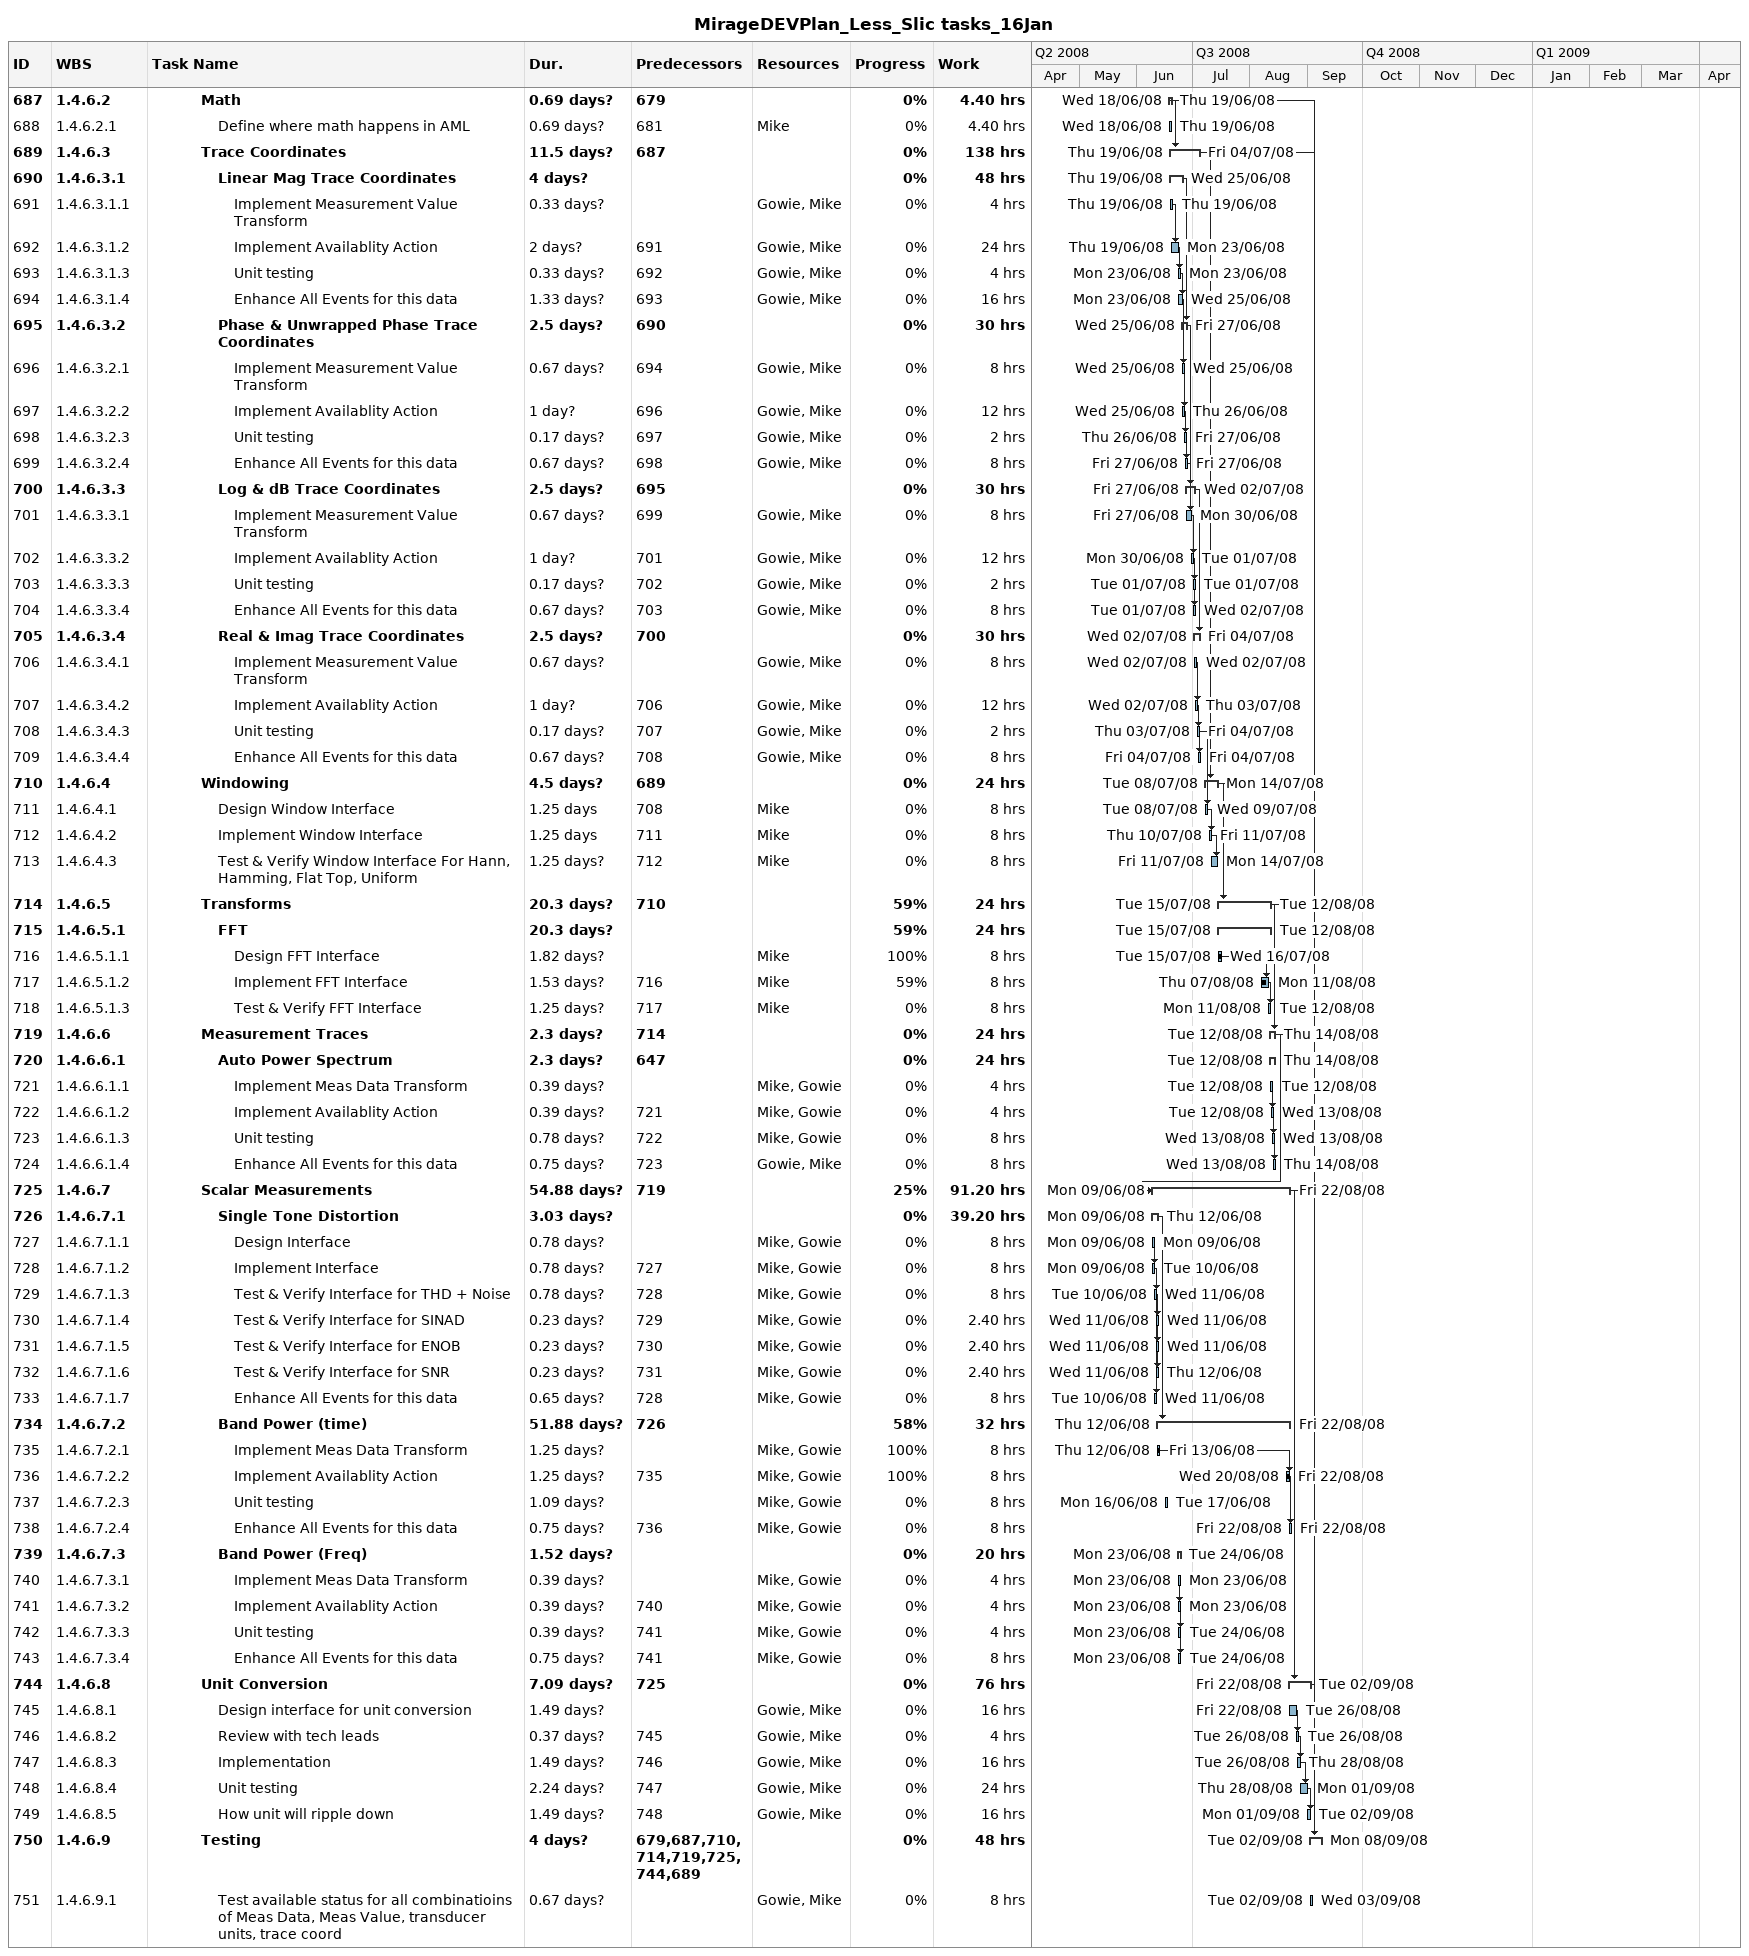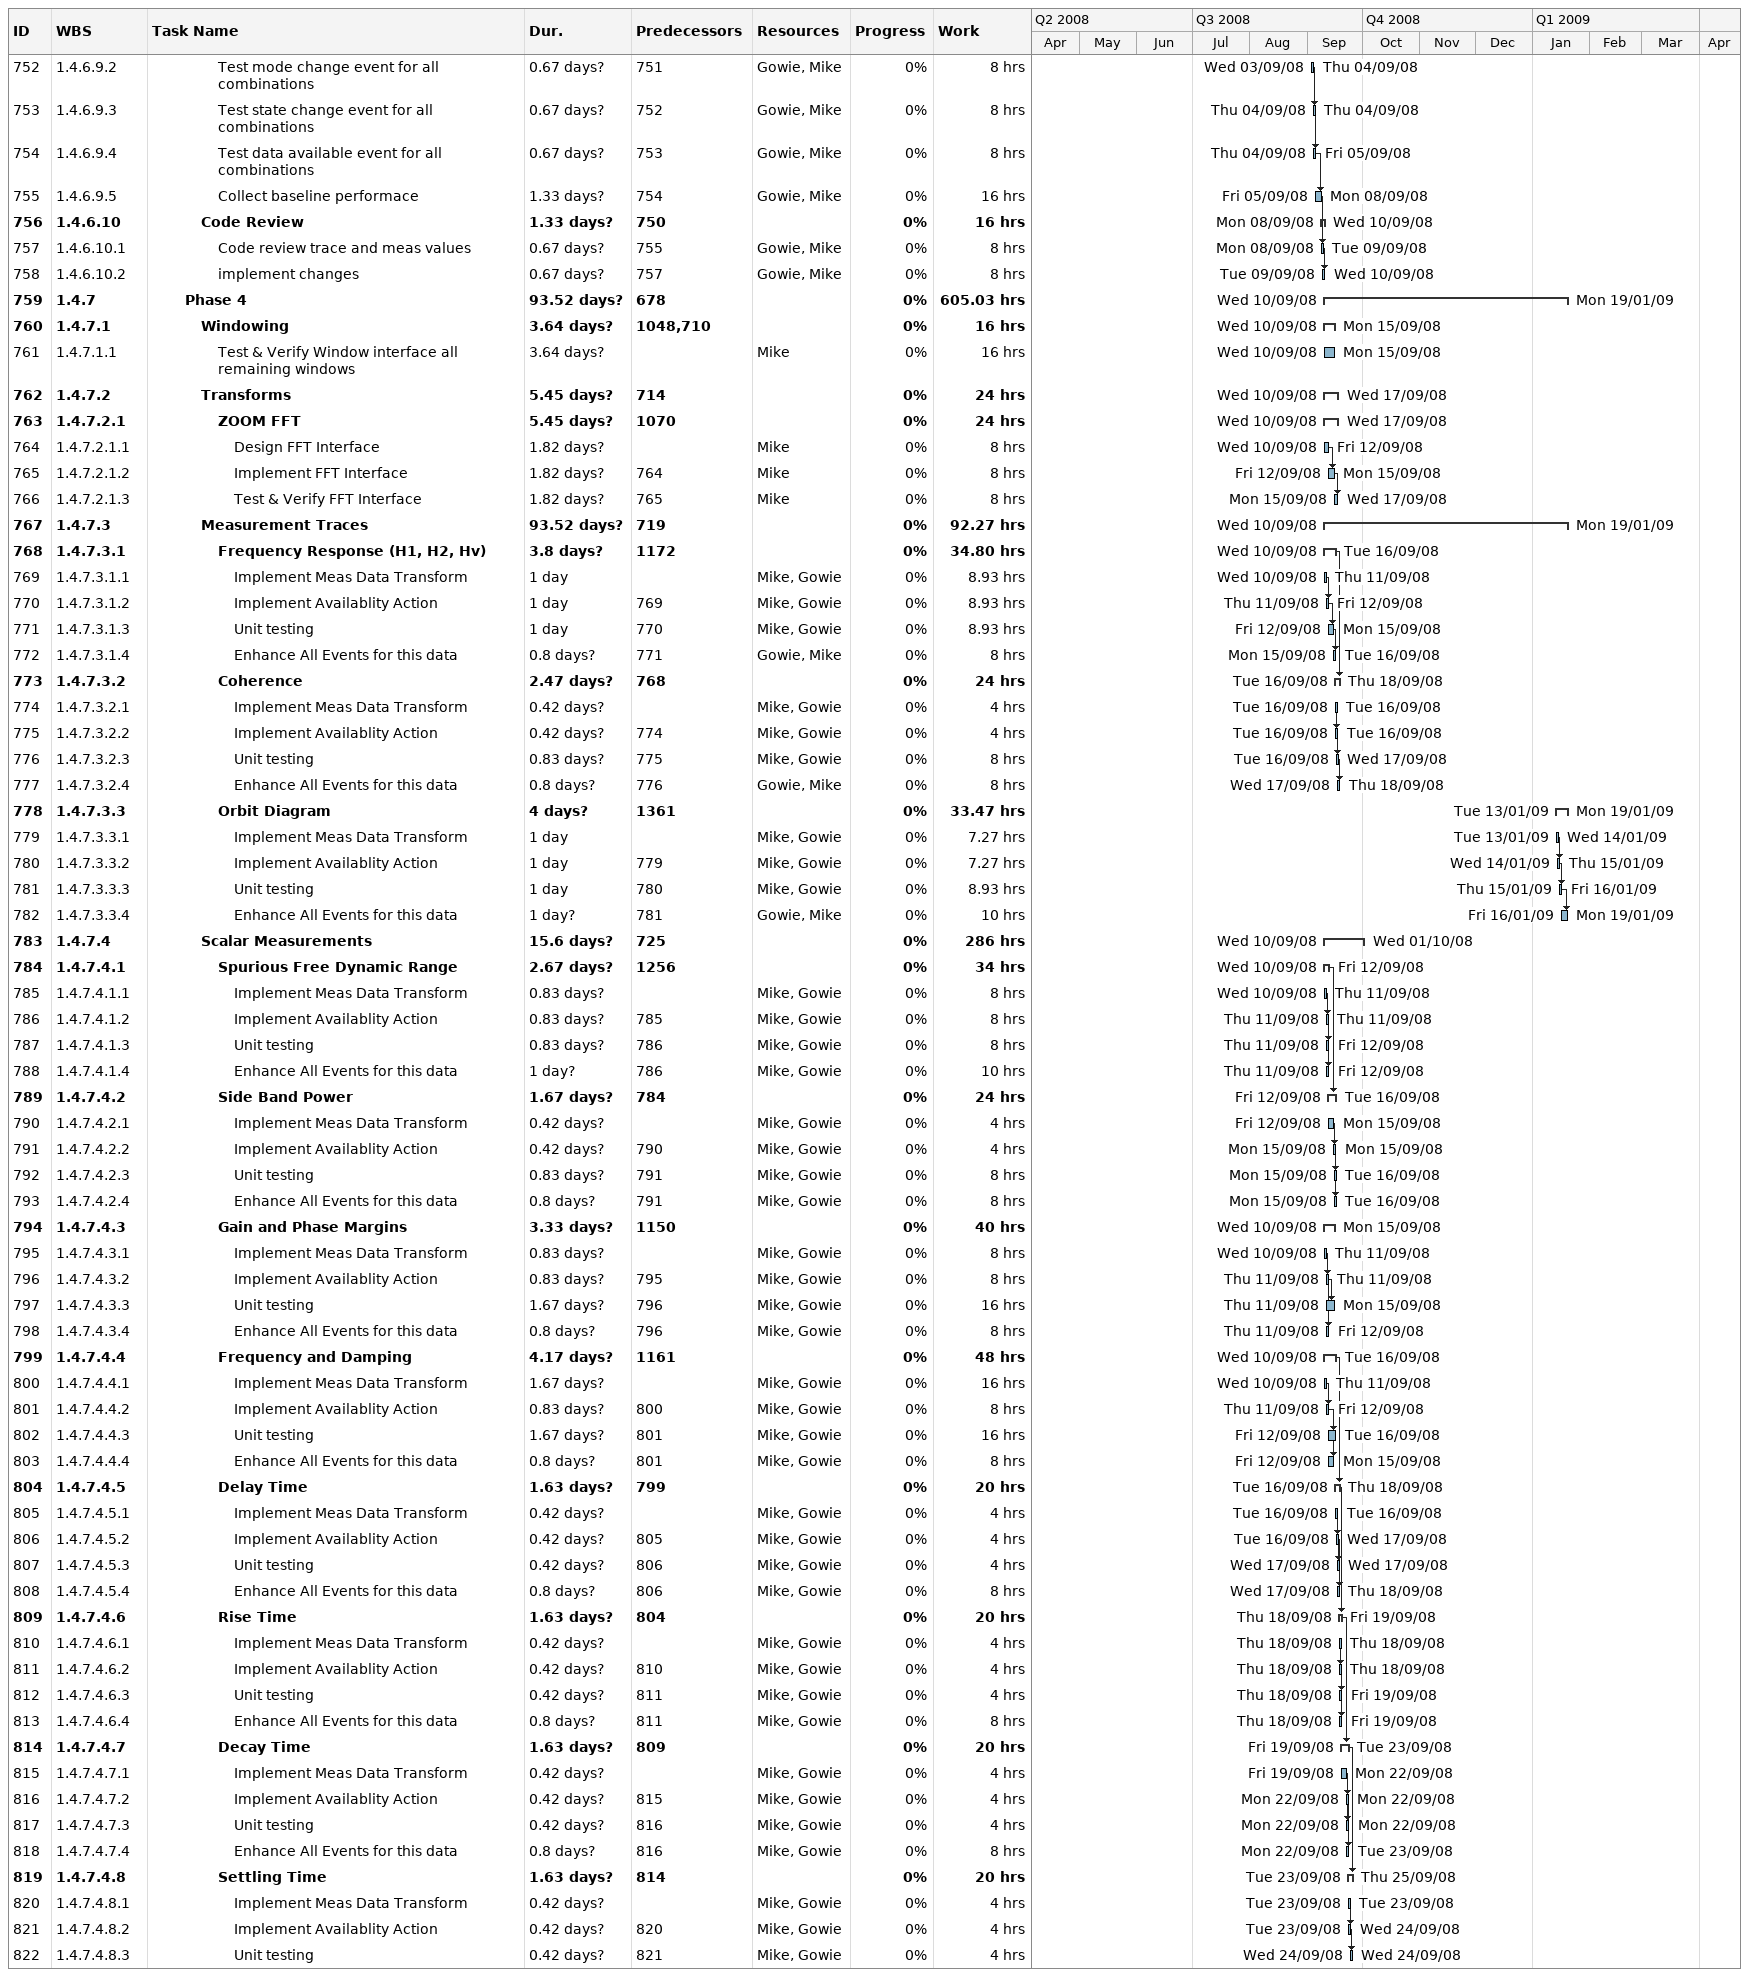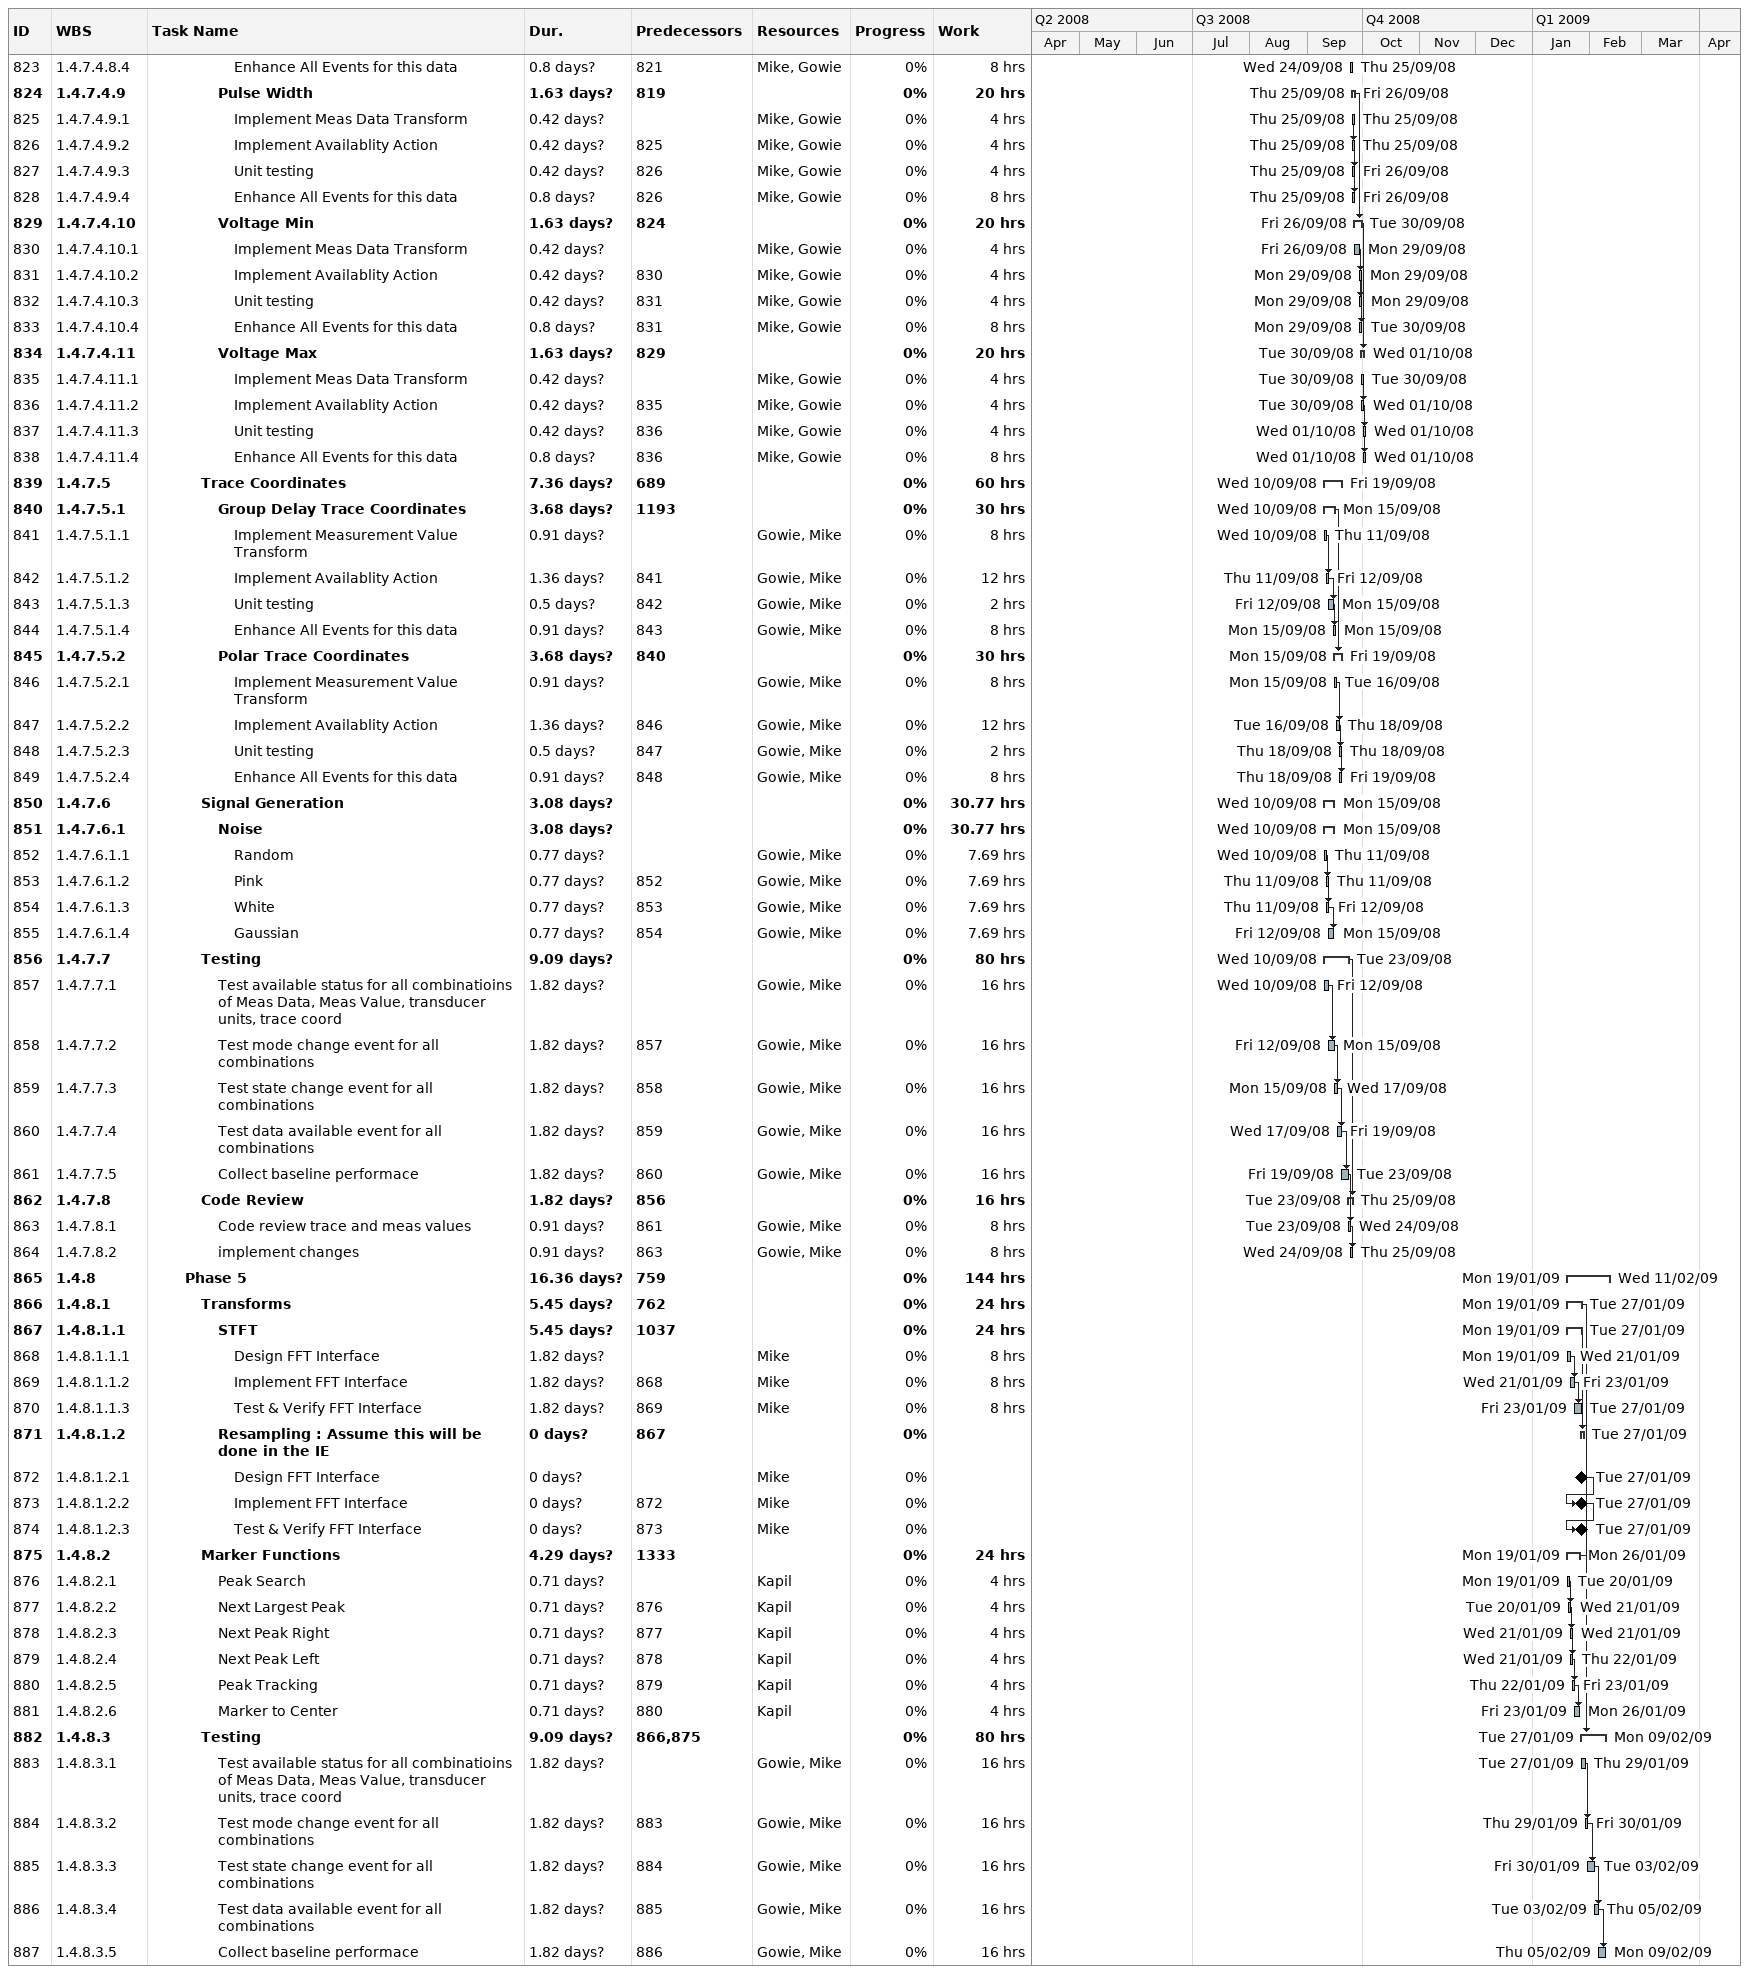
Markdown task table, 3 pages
MirageDEVPlan_Less_Slic tasks_16Jan

| ID | WBS | Task | Duration | Start | Finish | Predecessors | Resources | % complete | Work (h) |
|---|---|---|---|---|---|---|---|---|---|
| 687 | 1.4.6.2 | **Math** | 0.69d? | 2008-06-18 | 2008-06-19 | 679 |  | 0 | 4.40 |
| 688 | 1.4.6.2.1 | Define where math happens in AML | 0.69d? | 2008-06-18 | 2008-06-19 | 681 | Mike | 0 | 4.40 |
| 689 | 1.4.6.3 | **Trace Coordinates** | 11.5d? | 2008-06-19 | 2008-07-04 | 687 |  | 0 | 138 |
| 690 | 1.4.6.3.1 | **Linear Mag Trace Coordinates** | 4d? | 2008-06-19 | 2008-06-25 |  |  | 0 | 48 |
| 691 | 1.4.6.3.1.1 | Implement Measurement Value Transform | 0.33d? | 2008-06-19 | 2008-06-19 |  | Gowie, Mike | 0 | 4 |
| 692 | 1.4.6.3.1.2 | Implement Availablity Action | 2d? | 2008-06-19 | 2008-06-23 | 691 | Gowie, Mike | 0 | 24 |
| 693 | 1.4.6.3.1.3 | Unit testing | 0.33d? | 2008-06-23 | 2008-06-23 | 692 | Gowie, Mike | 0 | 4 |
| 694 | 1.4.6.3.1.4 | Enhance All Events for this data | 1.33d? | 2008-06-23 | 2008-06-25 | 693 | Gowie, Mike | 0 | 16 |
| 695 | 1.4.6.3.2 | **Phase & Unwrapped Phase Trace Coordinates** | 2.5d? | 2008-06-25 | 2008-06-27 | 690 |  | 0 | 30 |
| 696 | 1.4.6.3.2.1 | Implement Measurement Value Transform | 0.67d? | 2008-06-25 | 2008-06-25 | 694 | Gowie, Mike | 0 | 8 |
| 697 | 1.4.6.3.2.2 | Implement Availablity Action | 1d? | 2008-06-25 | 2008-06-26 | 696 | Gowie, Mike | 0 | 12 |
| 698 | 1.4.6.3.2.3 | Unit testing | 0.17d? | 2008-06-26 | 2008-06-27 | 697 | Gowie, Mike | 0 | 2 |
| 699 | 1.4.6.3.2.4 | Enhance All Events for this data | 0.67d? | 2008-06-27 | 2008-06-27 | 698 | Gowie, Mike | 0 | 8 |
| 700 | 1.4.6.3.3 | **Log & dB Trace Coordinates** | 2.5d? | 2008-06-27 | 2008-07-02 | 695 |  | 0 | 30 |
| 701 | 1.4.6.3.3.1 | Implement Measurement Value Transform | 0.67d? | 2008-06-27 | 2008-06-30 | 699 | Gowie, Mike | 0 | 8 |
| 702 | 1.4.6.3.3.2 | Implement Availablity Action | 1d? | 2008-06-30 | 2008-07-01 | 701 | Gowie, Mike | 0 | 12 |
| 703 | 1.4.6.3.3.3 | Unit testing | 0.17d? | 2008-07-01 | 2008-07-01 | 702 | Gowie, Mike | 0 | 2 |
| 704 | 1.4.6.3.3.4 | Enhance All Events for this data | 0.67d? | 2008-07-01 | 2008-07-02 | 703 | Gowie, Mike | 0 | 8 |
| 705 | 1.4.6.3.4 | **Real & Imag Trace Coordinates** | 2.5d? | 2008-07-02 | 2008-07-04 | 700 |  | 0 | 30 |
| 706 | 1.4.6.3.4.1 | Implement Measurement Value Transform | 0.67d? | 2008-07-02 | 2008-07-02 |  | Gowie, Mike | 0 | 8 |
| 707 | 1.4.6.3.4.2 | Implement Availablity Action | 1d? | 2008-07-02 | 2008-07-03 | 706 | Gowie, Mike | 0 | 12 |
| 708 | 1.4.6.3.4.3 | Unit testing | 0.17d? | 2008-07-03 | 2008-07-04 | 707 | Gowie, Mike | 0 | 2 |
| 709 | 1.4.6.3.4.4 | Enhance All Events for this data | 0.67d? | 2008-07-04 | 2008-07-04 | 708 | Gowie, Mike | 0 | 8 |
| 710 | 1.4.6.4 | **Windowing** | 4.5d? | 2008-07-08 | 2008-07-14 | 689 |  | 0 | 24 |
| 711 | 1.4.6.4.1 | Design Window Interface | 1.25d | 2008-07-08 | 2008-07-09 | 708 | Mike | 0 | 8 |
| 712 | 1.4.6.4.2 | Implement Window Interface | 1.25d | 2008-07-10 | 2008-07-11 | 711 | Mike | 0 | 8 |
| 713 | 1.4.6.4.3 | Test & Verify Window Interface For Hann, Hamming, Flat Top, Uniform | 1.25d? | 2008-07-11 | 2008-07-14 | 712 | Mike | 0 | 8 |
| 714 | 1.4.6.5 | **Transforms** | 20.3d? | 2008-07-15 | 2008-08-12 | 710 |  | 59 | 24 |
| 715 | 1.4.6.5.1 | **FFT** | 20.3d? | 2008-07-15 | 2008-08-12 |  |  | 59 | 24 |
| 716 | 1.4.6.5.1.1 | Design FFT Interface | 1.82d? | 2008-07-15 | 2008-07-16 |  | Mike | 100 | 8 |
| 717 | 1.4.6.5.1.2 | Implement FFT Interface | 1.53d? | 2008-08-07 | 2008-08-11 | 716 | Mike | 59 | 8 |
| 718 | 1.4.6.5.1.3 | Test & Verify FFT Interface | 1.25d? | 2008-08-11 | 2008-08-12 | 717 | Mike | 0 | 8 |
| 719 | 1.4.6.6 | **Measurement Traces** | 2.3d? | 2008-08-12 | 2008-08-14 | 714 |  | 0 | 24 |
| 720 | 1.4.6.6.1 | **Auto Power Spectrum** | 2.3d? | 2008-08-12 | 2008-08-14 | 647 |  | 0 | 24 |
| 721 | 1.4.6.6.1.1 | Implement Meas Data Transform | 0.39d? | 2008-08-12 | 2008-08-12 |  | Mike, Gowie | 0 | 4 |
| 722 | 1.4.6.6.1.2 | Implement Availablity Action | 0.39d? | 2008-08-12 | 2008-08-13 | 721 | Mike, Gowie | 0 | 4 |
| 723 | 1.4.6.6.1.3 | Unit testing | 0.78d? | 2008-08-13 | 2008-08-13 | 722 | Mike, Gowie | 0 | 8 |
| 724 | 1.4.6.6.1.4 | Enhance All Events for this data | 0.75d? | 2008-08-13 | 2008-08-14 | 723 | Gowie, Mike | 0 | 8 |
| 725 | 1.4.6.7 | **Scalar Measurements** | 54.88d? | 2008-06-09 | 2008-08-22 | 719 |  | 25 | 91.20 |
| 726 | 1.4.6.7.1 | **Single Tone Distortion** | 3.03d? | 2008-06-09 | 2008-06-12 |  |  | 0 | 39.20 |
| 727 | 1.4.6.7.1.1 | Design Interface | 0.78d? | 2008-06-09 | 2008-06-09 |  | Mike, Gowie | 0 | 8 |
| 728 | 1.4.6.7.1.2 | Implement Interface | 0.78d? | 2008-06-09 | 2008-06-10 | 727 | Mike, Gowie | 0 | 8 |
| 729 | 1.4.6.7.1.3 | Test & Verify Interface for THD + Noise | 0.78d? | 2008-06-10 | 2008-06-11 | 728 | Mike, Gowie | 0 | 8 |
| 730 | 1.4.6.7.1.4 | Test & Verify Interface for SINAD | 0.23d? | 2008-06-11 | 2008-06-11 | 729 | Mike, Gowie | 0 | 2.40 |
| 731 | 1.4.6.7.1.5 | Test & Verify Interface for ENOB | 0.23d? | 2008-06-11 | 2008-06-11 | 730 | Mike, Gowie | 0 | 2.40 |
| 732 | 1.4.6.7.1.6 | Test & Verify Interface for SNR | 0.23d? | 2008-06-11 | 2008-06-12 | 731 | Mike, Gowie | 0 | 2.40 |
| 733 | 1.4.6.7.1.7 | Enhance All Events for this data | 0.65d? | 2008-06-10 | 2008-06-11 | 728 | Mike, Gowie | 0 | 8 |
| 734 | 1.4.6.7.2 | **Band Power (time)** | 51.88d? | 2008-06-12 | 2008-08-22 | 726 |  | 58 | 32 |
| 735 | 1.4.6.7.2.1 | Implement Meas Data Transform | 1.25d? | 2008-06-12 | 2008-06-13 |  | Mike, Gowie | 100 | 8 |
| 736 | 1.4.6.7.2.2 | Implement Availablity Action | 1.25d? | 2008-08-20 | 2008-08-22 | 735 | Mike, Gowie | 100 | 8 |
| 737 | 1.4.6.7.2.3 | Unit testing | 1.09d? | 2008-06-16 | 2008-06-17 |  | Mike, Gowie | 0 | 8 |
| 738 | 1.4.6.7.2.4 | Enhance All Events for this data | 0.75d? | 2008-08-22 | 2008-08-22 | 736 | Mike, Gowie | 0 | 8 |
| 739 | 1.4.6.7.3 | **Band Power (Freq)** | 1.52d? | 2008-06-23 | 2008-06-24 |  |  | 0 | 20 |
| 740 | 1.4.6.7.3.1 | Implement Meas Data Transform | 0.39d? | 2008-06-23 | 2008-06-23 |  | Mike, Gowie | 0 | 4 |
| 741 | 1.4.6.7.3.2 | Implement Availablity Action | 0.39d? | 2008-06-23 | 2008-06-23 | 740 | Mike, Gowie | 0 | 4 |
| 742 | 1.4.6.7.3.3 | Unit testing | 0.39d? | 2008-06-23 | 2008-06-24 | 741 | Mike, Gowie | 0 | 4 |
| 743 | 1.4.6.7.3.4 | Enhance All Events for this data | 0.75d? | 2008-06-23 | 2008-06-24 | 741 | Mike, Gowie | 0 | 8 |
| 744 | 1.4.6.8 | **Unit Conversion** | 7.09d? | 2008-08-22 | 2008-09-02 | 725 |  | 0 | 76 |
| 745 | 1.4.6.8.1 | Design interface for unit conversion | 1.49d? | 2008-08-22 | 2008-08-26 |  | Gowie, Mike | 0 | 16 |
| 746 | 1.4.6.8.2 | Review with tech leads | 0.37d? | 2008-08-26 | 2008-08-26 | 745 | Gowie, Mike | 0 | 4 |
| 747 | 1.4.6.8.3 | Implementation | 1.49d? | 2008-08-26 | 2008-08-28 | 746 | Gowie, Mike | 0 | 16 |
| 748 | 1.4.6.8.4 | Unit testing | 2.24d? | 2008-08-28 | 2008-09-01 | 747 | Gowie, Mike | 0 | 24 |
| 749 | 1.4.6.8.5 | How unit will ripple down | 1.49d? | 2008-09-01 | 2008-09-02 | 748 | Gowie, Mike | 0 | 16 |
| 750 | 1.4.6.9 | **Testing** | 4d? | 2008-09-02 | 2008-09-08 | 679, 687, 710, 714, 719, 725, 744, 689 |  | 0 | 48 |
| 751 | 1.4.6.9.1 | Test available status for all combinatioins of Meas Data, Meas Value, transducer units, trace coord | 0.67d? | 2008-09-02 | 2008-09-03 |  | Gowie, Mike | 0 | 8 |
| 752 | 1.4.6.9.2 | Test mode change event for all combinations | 0.67d? | 2008-09-03 | 2008-09-04 | 751 | Gowie, Mike | 0 | 8 |
| 753 | 1.4.6.9.3 | Test state change event for all combinations | 0.67d? | 2008-09-04 | 2008-09-04 | 752 | Gowie, Mike | 0 | 8 |
| 754 | 1.4.6.9.4 | Test data available event for all combinations | 0.67d? | 2008-09-04 | 2008-09-05 | 753 | Gowie, Mike | 0 | 8 |
| 755 | 1.4.6.9.5 | Collect baseline performace | 1.33d? | 2008-09-05 | 2008-09-08 | 754 | Gowie, Mike | 0 | 16 |
| 756 | 1.4.6.10 | **Code Review** | 1.33d? | 2008-09-08 | 2008-09-10 | 750 |  | 0 | 16 |
| 757 | 1.4.6.10.1 | Code review trace and meas values | 0.67d? | 2008-09-08 | 2008-09-09 | 755 | Gowie, Mike | 0 | 8 |
| 758 | 1.4.6.10.2 | implement changes | 0.67d? | 2008-09-09 | 2008-09-10 | 757 | Gowie, Mike | 0 | 8 |
| 759 | 1.4.7 | **Phase 4** | 93.52d? | 2008-09-10 | 2009-01-19 | 678 |  | 0 | 605.03 |
| 760 | 1.4.7.1 | **Windowing** | 3.64d? | 2008-09-10 | 2008-09-15 | 1048, 710 |  | 0 | 16 |
| 761 | 1.4.7.1.1 | Test & Verify Window interface all remaining windows | 3.64d? | 2008-09-10 | 2008-09-15 |  | Mike | 0 | 16 |
| 762 | 1.4.7.2 | **Transforms** | 5.45d? | 2008-09-10 | 2008-09-17 | 714 |  | 0 | 24 |
| 763 | 1.4.7.2.1 | **ZOOM FFT** | 5.45d? | 2008-09-10 | 2008-09-17 | 1070 |  | 0 | 24 |
| 764 | 1.4.7.2.1.1 | Design FFT Interface | 1.82d? | 2008-09-10 | 2008-09-12 |  | Mike | 0 | 8 |
| 765 | 1.4.7.2.1.2 | Implement FFT Interface | 1.82d? | 2008-09-12 | 2008-09-15 | 764 | Mike | 0 | 8 |
| 766 | 1.4.7.2.1.3 | Test & Verify FFT Interface | 1.82d? | 2008-09-15 | 2008-09-17 | 765 | Mike | 0 | 8 |
| 767 | 1.4.7.3 | **Measurement Traces** | 93.52d? | 2008-09-10 | 2009-01-19 | 719 |  | 0 | 92.27 |
| 768 | 1.4.7.3.1 | **Frequency Response (H1, H2, Hv)** | 3.8d? | 2008-09-10 | 2008-09-16 | 1172 |  | 0 | 34.80 |
| 769 | 1.4.7.3.1.1 | Implement Meas Data Transform | 1d | 2008-09-10 | 2008-09-11 |  | Mike, Gowie | 0 | 8.93 |
| 770 | 1.4.7.3.1.2 | Implement Availablity Action | 1d | 2008-09-11 | 2008-09-12 | 769 | Mike, Gowie | 0 | 8.93 |
| 771 | 1.4.7.3.1.3 | Unit testing | 1d | 2008-09-12 | 2008-09-15 | 770 | Mike, Gowie | 0 | 8.93 |
| 772 | 1.4.7.3.1.4 | Enhance All Events for this data | 0.8d? | 2008-09-15 | 2008-09-16 | 771 | Gowie, Mike | 0 | 8 |
| 773 | 1.4.7.3.2 | **Coherence** | 2.47d? | 2008-09-16 | 2008-09-18 | 768 |  | 0 | 24 |
| 774 | 1.4.7.3.2.1 | Implement Meas Data Transform | 0.42d? | 2008-09-16 | 2008-09-16 |  | Mike, Gowie | 0 | 4 |
| 775 | 1.4.7.3.2.2 | Implement Availablity Action | 0.42d? | 2008-09-16 | 2008-09-16 | 774 | Mike, Gowie | 0 | 4 |
| 776 | 1.4.7.3.2.3 | Unit testing | 0.83d? | 2008-09-16 | 2008-09-17 | 775 | Mike, Gowie | 0 | 8 |
| 777 | 1.4.7.3.2.4 | Enhance All Events for this data | 0.8d? | 2008-09-17 | 2008-09-18 | 776 | Gowie, Mike | 0 | 8 |
| 778 | 1.4.7.3.3 | **Orbit Diagram** | 4d? | 2009-01-13 | 2009-01-19 | 1361 |  | 0 | 33.47 |
| 779 | 1.4.7.3.3.1 | Implement Meas Data Transform | 1d | 2009-01-13 | 2009-01-14 |  | Mike, Gowie | 0 | 7.27 |
| 780 | 1.4.7.3.3.2 | Implement Availablity Action | 1d | 2009-01-14 | 2009-01-15 | 779 | Mike, Gowie | 0 | 7.27 |
| 781 | 1.4.7.3.3.3 | Unit testing | 1d | 2009-01-15 | 2009-01-16 | 780 | Mike, Gowie | 0 | 8.93 |
| 782 | 1.4.7.3.3.4 | Enhance All Events for this data | 1d? | 2009-01-16 | 2009-01-19 | 781 | Gowie, Mike | 0 | 10 |
| 783 | 1.4.7.4 | **Scalar Measurements** | 15.6d? | 2008-09-10 | 2008-10-01 | 725 |  | 0 | 286 |
| 784 | 1.4.7.4.1 | **Spurious Free Dynamic Range** | 2.67d? | 2008-09-10 | 2008-09-12 | 1256 |  | 0 | 34 |
| 785 | 1.4.7.4.1.1 | Implement Meas Data Transform | 0.83d? | 2008-09-10 | 2008-09-11 |  | Mike, Gowie | 0 | 8 |
| 786 | 1.4.7.4.1.2 | Implement Availablity Action | 0.83d? | 2008-09-11 | 2008-09-11 | 785 | Mike, Gowie | 0 | 8 |
| 787 | 1.4.7.4.1.3 | Unit testing | 0.83d? | 2008-09-11 | 2008-09-12 | 786 | Mike, Gowie | 0 | 8 |
| 788 | 1.4.7.4.1.4 | Enhance All Events for this data | 1d? | 2008-09-11 | 2008-09-12 | 786 | Mike, Gowie | 0 | 10 |
| 789 | 1.4.7.4.2 | **Side Band Power** | 1.67d? | 2008-09-12 | 2008-09-16 | 784 |  | 0 | 24 |
| 790 | 1.4.7.4.2.1 | Implement Meas Data Transform | 0.42d? | 2008-09-12 | 2008-09-15 |  | Mike, Gowie | 0 | 4 |
| 791 | 1.4.7.4.2.2 | Implement Availablity Action | 0.42d? | 2008-09-15 | 2008-09-15 | 790 | Mike, Gowie | 0 | 4 |
| 792 | 1.4.7.4.2.3 | Unit testing | 0.83d? | 2008-09-15 | 2008-09-16 | 791 | Mike, Gowie | 0 | 8 |
| 793 | 1.4.7.4.2.4 | Enhance All Events for this data | 0.8d? | 2008-09-15 | 2008-09-16 | 791 | Mike, Gowie | 0 | 8 |
| 794 | 1.4.7.4.3 | **Gain and Phase Margins** | 3.33d? | 2008-09-10 | 2008-09-15 | 1150 |  | 0 | 40 |
| 795 | 1.4.7.4.3.1 | Implement Meas Data Transform | 0.83d? | 2008-09-10 | 2008-09-11 |  | Mike, Gowie | 0 | 8 |
| 796 | 1.4.7.4.3.2 | Implement Availablity Action | 0.83d? | 2008-09-11 | 2008-09-11 | 795 | Mike, Gowie | 0 | 8 |
| 797 | 1.4.7.4.3.3 | Unit testing | 1.67d? | 2008-09-11 | 2008-09-15 | 796 | Mike, Gowie | 0 | 16 |
| 798 | 1.4.7.4.3.4 | Enhance All Events for this data | 0.8d? | 2008-09-11 | 2008-09-12 | 796 | Mike, Gowie | 0 | 8 |
| 799 | 1.4.7.4.4 | **Frequency and Damping** | 4.17d? | 2008-09-10 | 2008-09-16 | 1161 |  | 0 | 48 |
| 800 | 1.4.7.4.4.1 | Implement Meas Data Transform | 1.67d? | 2008-09-10 | 2008-09-11 |  | Mike, Gowie | 0 | 16 |
| 801 | 1.4.7.4.4.2 | Implement Availablity Action | 0.83d? | 2008-09-11 | 2008-09-12 | 800 | Mike, Gowie | 0 | 8 |
| 802 | 1.4.7.4.4.3 | Unit testing | 1.67d? | 2008-09-12 | 2008-09-16 | 801 | Mike, Gowie | 0 | 16 |
| 803 | 1.4.7.4.4.4 | Enhance All Events for this data | 0.8d? | 2008-09-12 | 2008-09-15 | 801 | Mike, Gowie | 0 | 8 |
| 804 | 1.4.7.4.5 | **Delay Time** | 1.63d? | 2008-09-16 | 2008-09-18 | 799 |  | 0 | 20 |
| 805 | 1.4.7.4.5.1 | Implement Meas Data Transform | 0.42d? | 2008-09-16 | 2008-09-16 |  | Mike, Gowie | 0 | 4 |
| 806 | 1.4.7.4.5.2 | Implement Availablity Action | 0.42d? | 2008-09-16 | 2008-09-17 | 805 | Mike, Gowie | 0 | 4 |
| 807 | 1.4.7.4.5.3 | Unit testing | 0.42d? | 2008-09-17 | 2008-09-17 | 806 | Mike, Gowie | 0 | 4 |
| 808 | 1.4.7.4.5.4 | Enhance All Events for this data | 0.8d? | 2008-09-17 | 2008-09-18 | 806 | Mike, Gowie | 0 | 8 |
| 809 | 1.4.7.4.6 | **Rise Time** | 1.63d? | 2008-09-18 | 2008-09-19 | 804 |  | 0 | 20 |
| 810 | 1.4.7.4.6.1 | Implement Meas Data Transform | 0.42d? | 2008-09-18 | 2008-09-18 |  | Mike, Gowie | 0 | 4 |
| 811 | 1.4.7.4.6.2 | Implement Availablity Action | 0.42d? | 2008-09-18 | 2008-09-18 | 810 | Mike, Gowie | 0 | 4 |
| 812 | 1.4.7.4.6.3 | Unit testing | 0.42d? | 2008-09-18 | 2008-09-19 | 811 | Mike, Gowie | 0 | 4 |
| 813 | 1.4.7.4.6.4 | Enhance All Events for this data | 0.8d? | 2008-09-18 | 2008-09-19 | 811 | Mike, Gowie | 0 | 8 |
| 814 | 1.4.7.4.7 | **Decay Time** | 1.63d? | 2008-09-19 | 2008-09-23 | 809 |  | 0 | 20 |
| 815 | 1.4.7.4.7.1 | Implement Meas Data Transform | 0.42d? | 2008-09-19 | 2008-09-22 |  | Mike, Gowie | 0 | 4 |
| 816 | 1.4.7.4.7.2 | Implement Availablity Action | 0.42d? | 2008-09-22 | 2008-09-22 | 815 | Mike, Gowie | 0 | 4 |
| 817 | 1.4.7.4.7.3 | Unit testing | 0.42d? | 2008-09-22 | 2008-09-22 | 816 | Mike, Gowie | 0 | 4 |
| 818 | 1.4.7.4.7.4 | Enhance All Events for this data | 0.8d? | 2008-09-22 | 2008-09-23 | 816 | Mike, Gowie | 0 | 8 |
| 819 | 1.4.7.4.8 | **Settling Time** | 1.63d? | 2008-09-23 | 2008-09-25 | 814 |  | 0 | 20 |
| 820 | 1.4.7.4.8.1 | Implement Meas Data Transform | 0.42d? | 2008-09-23 | 2008-09-23 |  | Mike, Gowie | 0 | 4 |
| 821 | 1.4.7.4.8.2 | Implement Availablity Action | 0.42d? | 2008-09-23 | 2008-09-24 | 820 | Mike, Gowie | 0 | 4 |
| 822 | 1.4.7.4.8.3 | Unit testing | 0.42d? | 2008-09-24 | 2008-09-24 | 821 | Mike, Gowie | 0 | 4 |
| 823 | 1.4.7.4.8.4 | Enhance All Events for this data | 0.8d? | 2008-09-24 | 2008-09-25 | 821 | Mike, Gowie | 0 | 8 |
| 824 | 1.4.7.4.9 | **Pulse Width** | 1.63d? | 2008-09-25 | 2008-09-26 | 819 |  | 0 | 20 |
| 825 | 1.4.7.4.9.1 | Implement Meas Data Transform | 0.42d? | 2008-09-25 | 2008-09-25 |  | Mike, Gowie | 0 | 4 |
| 826 | 1.4.7.4.9.2 | Implement Availablity Action | 0.42d? | 2008-09-25 | 2008-09-25 | 825 | Mike, Gowie | 0 | 4 |
| 827 | 1.4.7.4.9.3 | Unit testing | 0.42d? | 2008-09-25 | 2008-09-26 | 826 | Mike, Gowie | 0 | 4 |
| 828 | 1.4.7.4.9.4 | Enhance All Events for this data | 0.8d? | 2008-09-25 | 2008-09-26 | 826 | Mike, Gowie | 0 | 8 |
| 829 | 1.4.7.4.10 | **Voltage Min** | 1.63d? | 2008-09-26 | 2008-09-30 | 824 |  | 0 | 20 |
| 830 | 1.4.7.4.10.1 | Implement Meas Data Transform | 0.42d? | 2008-09-26 | 2008-09-29 |  | Mike, Gowie | 0 | 4 |
| 831 | 1.4.7.4.10.2 | Implement Availablity Action | 0.42d? | 2008-09-29 | 2008-09-29 | 830 | Mike, Gowie | 0 | 4 |
| 832 | 1.4.7.4.10.3 | Unit testing | 0.42d? | 2008-09-29 | 2008-09-29 | 831 | Mike, Gowie | 0 | 4 |
| 833 | 1.4.7.4.10.4 | Enhance All Events for this data | 0.8d? | 2008-09-29 | 2008-09-30 | 831 | Mike, Gowie | 0 | 8 |
| 834 | 1.4.7.4.11 | **Voltage Max** | 1.63d? | 2008-09-30 | 2008-10-01 | 829 |  | 0 | 20 |
| 835 | 1.4.7.4.11.1 | Implement Meas Data Transform | 0.42d? | 2008-09-30 | 2008-09-30 |  | Mike, Gowie | 0 | 4 |
| 836 | 1.4.7.4.11.2 | Implement Availablity Action | 0.42d? | 2008-09-30 | 2008-10-01 | 835 | Mike, Gowie | 0 | 4 |
| 837 | 1.4.7.4.11.3 | Unit testing | 0.42d? | 2008-10-01 | 2008-10-01 | 836 | Mike, Gowie | 0 | 4 |
| 838 | 1.4.7.4.11.4 | Enhance All Events for this data | 0.8d? | 2008-10-01 | 2008-10-01 | 836 | Mike, Gowie | 0 | 8 |
| 839 | 1.4.7.5 | **Trace Coordinates** | 7.36d? | 2008-09-10 | 2008-09-19 | 689 |  | 0 | 60 |
| 840 | 1.4.7.5.1 | **Group Delay Trace Coordinates** | 3.68d? | 2008-09-10 | 2008-09-15 | 1193 |  | 0 | 30 |
| 841 | 1.4.7.5.1.1 | Implement Measurement Value Transform | 0.91d? | 2008-09-10 | 2008-09-11 |  | Gowie, Mike | 0 | 8 |
| 842 | 1.4.7.5.1.2 | Implement Availablity Action | 1.36d? | 2008-09-11 | 2008-09-12 | 841 | Gowie, Mike | 0 | 12 |
| 843 | 1.4.7.5.1.3 | Unit testing | 0.5d? | 2008-09-12 | 2008-09-15 | 842 | Gowie, Mike | 0 | 2 |
| 844 | 1.4.7.5.1.4 | Enhance All Events for this data | 0.91d? | 2008-09-15 | 2008-09-15 | 843 | Gowie, Mike | 0 | 8 |
| 845 | 1.4.7.5.2 | **Polar Trace Coordinates** | 3.68d? | 2008-09-15 | 2008-09-19 | 840 |  | 0 | 30 |
| 846 | 1.4.7.5.2.1 | Implement Measurement Value Transform | 0.91d? | 2008-09-15 | 2008-09-16 |  | Gowie, Mike | 0 | 8 |
| 847 | 1.4.7.5.2.2 | Implement Availablity Action | 1.36d? | 2008-09-16 | 2008-09-18 | 846 | Gowie, Mike | 0 | 12 |
| 848 | 1.4.7.5.2.3 | Unit testing | 0.5d? | 2008-09-18 | 2008-09-18 | 847 | Gowie, Mike | 0 | 2 |
| 849 | 1.4.7.5.2.4 | Enhance All Events for this data | 0.91d? | 2008-09-18 | 2008-09-19 | 848 | Gowie, Mike | 0 | 8 |
| 850 | 1.4.7.6 | **Signal Generation** | 3.08d? | 2008-09-10 | 2008-09-15 |  |  | 0 | 30.77 |
| 851 | 1.4.7.6.1 | **Noise** | 3.08d? | 2008-09-10 | 2008-09-15 |  |  | 0 | 30.77 |
| 852 | 1.4.7.6.1.1 | Random | 0.77d? | 2008-09-10 | 2008-09-11 |  | Gowie, Mike | 0 | 7.69 |
| 853 | 1.4.7.6.1.2 | Pink | 0.77d? | 2008-09-11 | 2008-09-11 | 852 | Gowie, Mike | 0 | 7.69 |
| 854 | 1.4.7.6.1.3 | White | 0.77d? | 2008-09-11 | 2008-09-12 | 853 | Gowie, Mike | 0 | 7.69 |
| 855 | 1.4.7.6.1.4 | Gaussian | 0.77d? | 2008-09-12 | 2008-09-15 | 854 | Gowie, Mike | 0 | 7.69 |
| 856 | 1.4.7.7 | **Testing** | 9.09d? | 2008-09-10 | 2008-09-23 |  |  | 0 | 80 |
| 857 | 1.4.7.7.1 | Test available status for all combinatioins of Meas Data, Meas Value, transducer units, trace coord | 1.82d? | 2008-09-10 | 2008-09-12 |  | Gowie, Mike | 0 | 16 |
| 858 | 1.4.7.7.2 | Test mode change event for all combinations | 1.82d? | 2008-09-12 | 2008-09-15 | 857 | Gowie, Mike | 0 | 16 |
| 859 | 1.4.7.7.3 | Test state change event for all combinations | 1.82d? | 2008-09-15 | 2008-09-17 | 858 | Gowie, Mike | 0 | 16 |
| 860 | 1.4.7.7.4 | Test data available event for all combinations | 1.82d? | 2008-09-17 | 2008-09-19 | 859 | Gowie, Mike | 0 | 16 |
| 861 | 1.4.7.7.5 | Collect baseline performace | 1.82d? | 2008-09-19 | 2008-09-23 | 860 | Gowie, Mike | 0 | 16 |
| 862 | 1.4.7.8 | **Code Review** | 1.82d? | 2008-09-23 | 2008-09-25 | 856 |  | 0 | 16 |
| 863 | 1.4.7.8.1 | Code review trace and meas values | 0.91d? | 2008-09-23 | 2008-09-24 | 861 | Gowie, Mike | 0 | 8 |
| 864 | 1.4.7.8.2 | implement changes | 0.91d? | 2008-09-24 | 2008-09-25 | 863 | Gowie, Mike | 0 | 8 |
| 865 | 1.4.8 | **Phase 5** | 16.36d? | 2009-01-19 | 2009-02-11 | 759 |  | 0 | 144 |
| 866 | 1.4.8.1 | **Transforms** | 5.45d? | 2009-01-19 | 2009-01-27 | 762 |  | 0 | 24 |
| 867 | 1.4.8.1.1 | **STFT** | 5.45d? | 2009-01-19 | 2009-01-27 | 1037 |  | 0 | 24 |
| 868 | 1.4.8.1.1.1 | Design FFT Interface | 1.82d? | 2009-01-19 | 2009-01-21 |  | Mike | 0 | 8 |
| 869 | 1.4.8.1.1.2 | Implement FFT Interface | 1.82d? | 2009-01-21 | 2009-01-23 | 868 | Mike | 0 | 8 |
| 870 | 1.4.8.1.1.3 | Test & Verify FFT Interface | 1.82d? | 2009-01-23 | 2009-01-27 | 869 | Mike | 0 | 8 |
| 871 | 1.4.8.1.2 | **Resampling : Assume this will be done in the IE** | 0d? | 2009-01-27 | 2009-01-27 | 867 |  | 0 |  |
| 872 | 1.4.8.1.2.1 | Design FFT Interface | 0d? | 2009-01-27 | 2009-01-27 |  | Mike | 0 |  |
| 873 | 1.4.8.1.2.2 | Implement FFT Interface | 0d? | 2009-01-27 | 2009-01-27 | 872 | Mike | 0 |  |
| 874 | 1.4.8.1.2.3 | Test & Verify FFT Interface | 0d? | 2009-01-27 | 2009-01-27 | 873 | Mike | 0 |  |
| 875 | 1.4.8.2 | **Marker Functions** | 4.29d? | 2009-01-19 | 2009-01-26 | 1333 |  | 0 | 24 |
| 876 | 1.4.8.2.1 | Peak Search | 0.71d? | 2009-01-19 | 2009-01-20 |  | Kapil | 0 | 4 |
| 877 | 1.4.8.2.2 | Next Largest Peak | 0.71d? | 2009-01-20 | 2009-01-21 | 876 | Kapil | 0 | 4 |
| 878 | 1.4.8.2.3 | Next Peak Right | 0.71d? | 2009-01-21 | 2009-01-21 | 877 | Kapil | 0 | 4 |
| 879 | 1.4.8.2.4 | Next Peak Left | 0.71d? | 2009-01-21 | 2009-01-22 | 878 | Kapil | 0 | 4 |
| 880 | 1.4.8.2.5 | Peak Tracking | 0.71d? | 2009-01-22 | 2009-01-23 | 879 | Kapil | 0 | 4 |
| 881 | 1.4.8.2.6 | Marker to Center | 0.71d? | 2009-01-23 | 2009-01-26 | 880 | Kapil | 0 | 4 |
| 882 | 1.4.8.3 | **Testing** | 9.09d? | 2009-01-27 | 2009-02-09 | 866, 875 |  | 0 | 80 |
| 883 | 1.4.8.3.1 | Test available status for all combinatioins of Meas Data, Meas Value, transducer units, trace coord | 1.82d? | 2009-01-27 | 2009-01-29 |  | Gowie, Mike | 0 | 16 |
| 884 | 1.4.8.3.2 | Test mode change event for all combinations | 1.82d? | 2009-01-29 | 2009-01-30 | 883 | Gowie, Mike | 0 | 16 |
| 885 | 1.4.8.3.3 | Test state change event for all combinations | 1.82d? | 2009-01-30 | 2009-02-03 | 884 | Gowie, Mike | 0 | 16 |
| 886 | 1.4.8.3.4 | Test data available event for all combinations | 1.82d? | 2009-02-03 | 2009-02-05 | 885 | Gowie, Mike | 0 | 16 |
| 887 | 1.4.8.3.5 | Collect baseline performace | 1.82d? | 2009-02-05 | 2009-02-09 | 886 | Gowie, Mike | 0 | 16 |
